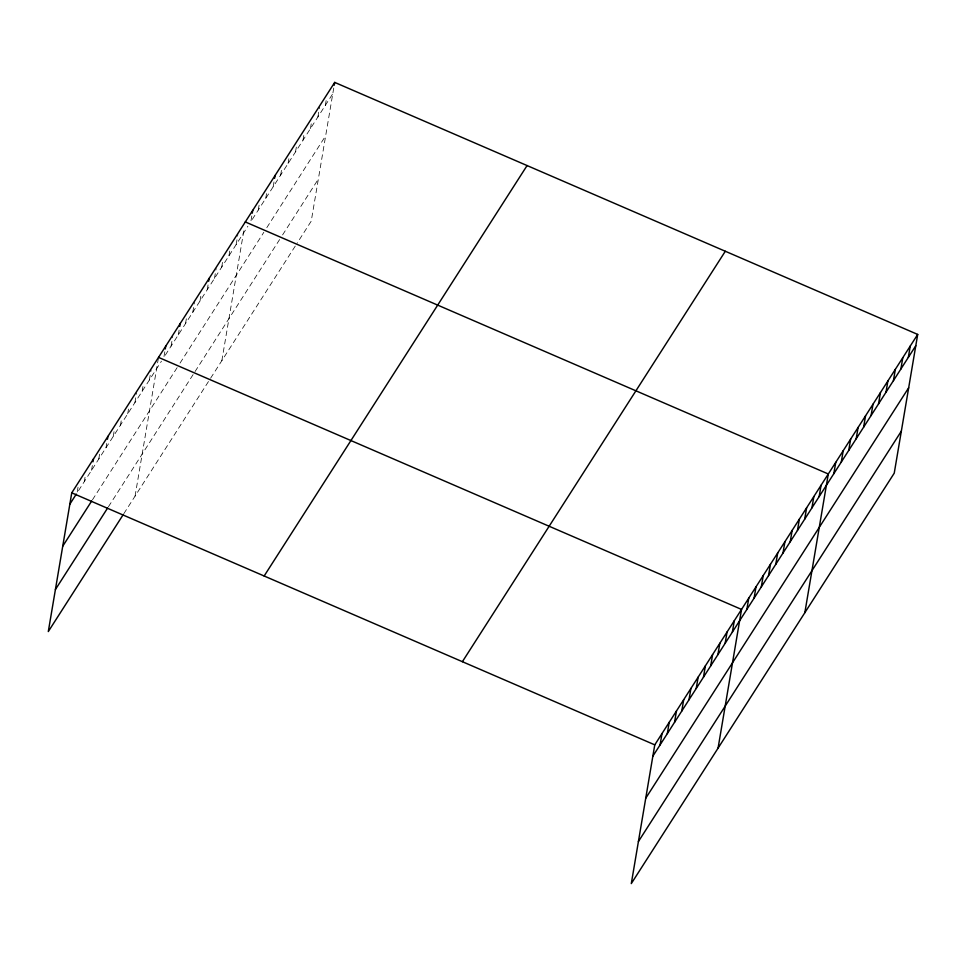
<?xml version="1.0" encoding="UTF-8"?>
<svg xmlns="http://www.w3.org/2000/svg" width="966" height="966" viewBox="0 0 966 966"><rect width="100%" height="100%" fill="white"/><g stroke="black" fill="none" stroke-linecap="round" stroke-linejoin="round"><path stroke-width="0.72" stroke-dasharray="4.83 3.62" d="M78.041 487.202L77.087 492.877L161.443 361.187M84.308 481.587L85.032 477.337M91.541 470.297L92.494 464.634M98.773 459.007L99.727 453.344M106.006 447.729L106.719 443.479M113.239 436.439L114.193 430.776M120.46 425.149L121.185 420.898M127.693 413.859L128.659 408.195M134.926 402.58L136.604 392.667M142.159 391.29L143.113 385.627M149.392 380L151.07 370.087M135.071 496.126L158.291 358.797M164.812 351.769L163.846 357.432L247.864 226.298M171.079 346.142L172.757 336.228M178.312 334.852L179.748 326.363M185.544 323.574L186.498 317.899M192.777 312.284L194.444 302.37M199.998 300.994L200.964 295.33M207.231 289.703L208.197 284.04M214.464 278.425L216.143 268.512M221.697 267.135L222.651 261.472M228.93 255.845L229.884 250.182M236.163 244.555L237.829 234.641M221.842 360.68L244.35 227.602M251.8 215.973L250.834 221.649L332.787 93.726M258.284 210.008L259.25 204.345M265.735 198.38L266.701 192.717M273.185 186.752L274.622 178.263M280.635 175.124L281.601 169.461M288.085 163.496L289.039 157.832M295.536 151.867L296.49 146.204M302.986 140.239L303.94 134.576M310.436 128.611L311.39 122.948M317.886 116.983L319.565 107.069M325.337 105.354L326.291 99.691M333.741 88.063L311.233 221.142L297.081 243.227M92.47 499.808L178.432 365.619M180.038 363.107L263.839 232.287M266.821 227.638L325.675 135.771M108.433 506.752L279.609 239.556M282.591 234.907L318.345 179.096M123.817 513.683L209.791 379.493M210.588 378.237L296.333 244.398"/><path stroke-width="1.45" d="M917.7 334.429L654.767 744.858L631.293 883.6L894.238 473.171L917.7 334.429L334.707 82.4L71.762 492.829L48.3 631.571L123.02 514.938M92.978 461.796L93.461 458.971M107.443 439.228L107.914 436.39M165.283 348.931L165.766 346.094M179.748 326.363L180.231 323.525M208.668 281.215L209.151 278.377M252.271 213.148L252.754 210.31M274.622 178.263L275.105 175.426M334.224 85.225L334.707 82.4M660.08 744.907L662 733.58M667.313 733.617L669.221 722.29M674.546 722.339L676.454 711M681.767 711.048L683.687 699.71M689 699.758L690.919 688.432M696.232 688.468L698.152 677.142M703.465 677.19L705.385 665.852M710.698 665.9L712.606 654.574M717.919 654.61L719.839 643.284M725.152 643.32L727.072 631.993M732.385 632.042L734.305 620.703M718.064 748.167L741.538 609.425L158.533 357.384M746.851 609.461L748.759 598.135M754.084 598.171L755.992 586.845M761.305 586.893L763.225 575.555M768.538 575.603L770.457 564.277M775.77 564.313L777.69 552.987M783.003 553.023L784.923 541.697M790.236 541.745L792.144 530.406M797.457 530.455L799.377 519.128M804.69 519.165L806.61 507.838M811.923 507.875L813.843 496.548M819.156 496.596L821.076 485.258M804.835 612.722L828.297 473.98L245.304 221.939M833.839 473.678L835.747 462.352M841.289 462.05L843.197 450.724M848.74 450.422L850.648 439.095M856.19 438.793L858.098 427.455M863.64 427.165L865.548 415.827M871.091 415.537L872.998 404.199M878.529 403.909L880.449 392.57M885.979 392.268L887.899 380.942M893.429 380.64L895.349 369.314M900.88 369.012L902.799 357.686M908.33 357.384L910.25 346.057M69.854 504.155L76.278 494.121M62.742 546.201L91.661 501.052M55.412 589.526L107.637 508.007M264.153 576.002L527.086 165.56M462.376 661.698L725.309 251.257M652.847 756.197L915.78 345.756M645.735 798.242L908.668 387.801M638.405 841.555L901.35 431.126M71.762 492.829L654.767 744.858"/></g></svg>
